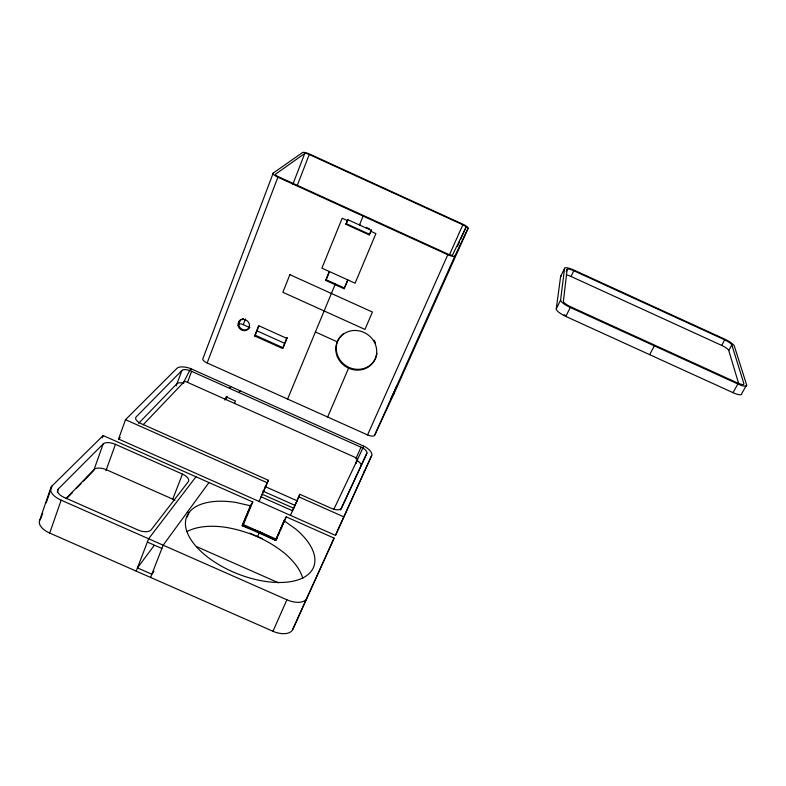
<?xml version="1.0" encoding="UTF-8"?>
<svg xmlns="http://www.w3.org/2000/svg" width="786" height="786" viewBox="0 0 786 786"><rect width="100%" height="100%" fill="white"/><g stroke="black" fill="none" stroke-linecap="round" stroke-linejoin="round"><path stroke-width="1.18" d="M567.119 269.49L563.385 301.264A7.909 1.994 25.9 0 0 570.351 306.658L737.573 382.998A7.988 1.936 27.8 0 0 743.9 383.686L731.835 344.907A7.261 1.621 27.3 0 0 724.741 339.847L573.829 270.748A7.212 1.66 25.7 0 0 567.119 269.49L566.185 271.416M556.252 308.908L560.605 299.997L564.584 268.331A10.012 2.299 25.7 0 1 573.888 270.07L724.505 339.041A10.08 2.25 27.3 0 1 734.33 346.046L746.641 384.934L741.768 393.54A11.053 2.761 27.9 0 1 732.994 392.666L565.851 316.444A10.945 2.839 25.9 0 1 556.252 308.908L560.605 276.544L564.584 268.331M39.516 520.745L50.736 488.008M40.813 518.622L42.749 512.993M46.227 502.853L52.023 485.964L103.163 435.552L252.797 502.018L243.1 525.372M57.26 492.223L58.439 488.804L103.182 443.952A9.854 4.559 17.9 0 1 115.444 444.336L182.45 474.096A9.707 4.598 19.6 0 1 188.267 481.72L151.226 529.774A10.601 5.433 18.4 0 1 138.1 530.039L63.941 497.302A10.788 5.374 16.3 0 1 58.439 488.804M252.797 502.018L250.429 505.791L242.196 525.628L275.601 540.395L286.192 516.854L334.099 538.135L292.726 629.517A17.076 9.442 22.9 0 1 272.968 631.266L49.705 533.065L61.151 500.171A17.99 8.97 16.3 0 1 52.023 485.964M102.367 437.782L103.163 435.552M103.182 443.952L93.74 470.48L83.532 481.061M105.963 470.667L115.444 444.336M118.558 439.01L125.514 419.695L177.007 368.28A13.588 5.443 20.1 0 1 189.996 368.31L364.989 446.713A13.254 5.482 23.8 0 1 371.699 455.467L335.475 535.384L118.558 439.01L120.258 437.262M176.172 385.828L181.9 370.471A8.155 3.262 20.1 0 1 189.701 370.481L362.847 448.04A7.948 3.291 23.8 0 1 366.865 453.296L340.702 510.016M187.559 382.153L191.676 371.238M273.204 173.097L203.043 358.269A6.642 2.584 20.5 0 0 207.14 362.975L367.583 434.933A6.494 2.594 23.9 0 0 374.637 435.238L393.874 394.022L468.142 228.245A6.288 1.464 24.5 0 0 463.082 224.324L309.763 154.144A6.416 1.464 22.8 0 0 302.62 152.484L273.204 173.097A7.054 1.759 22.3 0 0 277.89 177.194L447.804 254.743A6.897 1.769 24.4 0 0 454.868 256.02L468.142 228.245M207.14 362.975L277.89 177.194M136.214 571.108L148.623 538.774L195.969 476.768M240.545 319.627L238.787 324.176A3.822 1.366 21.3 0 1 243.247 324.667L249.919 327.683M292.883 184.199L304.752 153.466A4.038 0.924 22.8 0 1 309.262 154.508L462.836 224.806A3.959 0.924 24.5 0 1 466.019 227.272L460.508 239.602M174.895 500.26A9.629 4.736 19.2 0 0 172.753 499.139L182.45 474.096M243.247 324.667L245.458 318.959M297.295 185.349L309.262 154.508M150.588 577.435L163.164 545.179L208.978 482.545M224.845 400.113L226.113 396.871L235.476 401.057L234.621 403.218M227.144 396.193L225.837 399.475M254.615 335.927L255.254 335.219L283.127 347.776L282.547 348.503L254.615 335.927L258.653 325.679L286.664 338.314L287.244 337.597L283.589 346.646M255.254 335.219L258.83 326.121M187.196 517.011L188.837 512.836L187.314 512.158M282.547 348.503L286.664 338.314M345.84 224.256L346.331 223.725L369.675 234.366L369.233 234.916L345.84 224.256L347.726 219.648L371.139 230.327L371.582 229.787M346.331 223.725L347.834 220.051L347.343 220.571L342.195 218.223L321.906 268.144L355.105 283.206L375.905 233.589L370.756 231.251L371.198 230.701L370.049 233.452M325.65 280.386L326.17 279.757L344.523 288.089L344.042 288.727L325.65 280.386L329.295 271.494M326.17 279.757L329.344 271.995M287.588 399.062L335.347 283.923M363.112 216.091L359.438 224.993L359.9 224.462M276.308 539.373L284.051 520.715L295.575 528.929A68.284 34.358 21.6 0 1 286.89 582.141A68.284 34.358 21.6 0 1 190.86 539.52A68.284 34.358 21.6 0 1 235.957 502.46L250.429 505.791M284.719 519.507L275.581 540.434L259.616 531.808L242.196 525.628L251.166 504.612M344.042 288.727L347.736 279.865M344.985 286.978L347.746 280.347M369.233 234.916L371.139 230.327M259.085 501.448L268.399 480.295L141.284 423.703A9.068 3.989 18.9 0 1 136.145 416.944L181.9 370.471M293.355 509.102L292.461 510.733L261.04 496.772L268.399 480.295M257.621 536.543L259.616 531.808M327.644 417.022L348.591 368.182M276.22 540.061L277.173 537.85M278.126 535.639L279.541 532.318M280.494 530.108L281.919 526.797M282.872 524.586L286.192 516.854M290.456 515.39L299.83 494.296L331.446 508.375A8.803 4.028 23.5 0 0 341.252 508.296L366.865 453.296M299.83 494.296L293.807 508.287L262.524 494.374M272.968 631.266L286.9 599.777A17.263 9.118 23.1 0 0 306.707 598.431L334.099 538.135M355.861 458.729L361.029 447.106M367.583 434.933L447.804 254.743M143.052 424.853L184.179 381.76A1.965 0.796 20 0 1 186.537 381.927L356.176 457.835A1.916 0.806 23.8 0 1 357.571 459.338L355.685 463.573A1.906 0.806 23.7 0 0 355.685 463.229M357.296 460.635L356.019 462.728M449.376 255.008L462.836 224.806M457.501 246.323L459.505 241.842M374.637 435.238L454.868 256.02M292.726 629.517L306.707 598.431M335.475 535.384L371.699 455.467M357.237 460.026L363.751 446.153M393.54 393.393L391.143 398.512L396.812 386.073L394.444 391.133M333.716 509.554L357.571 459.338M466.019 227.272L452.549 254.959A4.343 1.11 24.4 0 1 448.099 254.153L278.509 176.752A4.441 1.11 22.3 0 1 275.552 174.168L304.752 153.466M566.382 274.874A7.202 1.69 25.7 0 1 571.029 276.466L573.829 270.748M565.851 316.444L570.272 307.483A10.975 2.771 25.9 0 1 560.605 299.997M183.619 382.34L189.701 370.481L191.253 368.87M649.678 354.673L654.325 345.86M738.771 383.951L728.75 350.487A7.251 1.651 27.4 0 0 721.686 345.408L724.741 339.847M728.75 350.487L731.835 344.907M732.994 392.666L737.867 383.99A11.083 2.692 27.8 0 0 746.641 384.934M153.977 571.226L151.836 574.222L137.452 567.895L154.154 545.494M238.905 392.401L240.31 390.652M229.512 388.196L230.956 386.466M66.496 498.697L72.459 492.527M76.714 488.116L80.978 483.704M66.004 498.56L94.094 469.497A9.766 4.706 17.5 0 1 106.316 469.704L172.753 499.139M138.591 423.359L176.988 383.647A8.115 3.331 19.9 0 1 183.767 383.283M61.151 500.171L286.9 599.777M147.365 542.055L161.887 548.461M242.943 524.419L276.269 539.186M249.85 533.105L262.052 538.508M196.579 546.624L278.431 582.77M125.514 419.695L266.935 482.643M298.503 496.703L343.806 516.864M265.069 486.534L297.432 500.937M262.74 491.024L295.251 505.486M256.6 330.69L284.424 343.217M315.294 331.928L337.233 341.831M570.272 307.483L737.867 383.99M366.266 227.37L369.459 228.814M571.029 276.466L721.686 345.408M49.705 533.065A17.793 9.275 15.7 0 1 40.027 519.634M187.039 531.552A67.665 35.399 21.4 0 1 225.769 527.327C247.285 530.943 267.928 539.727 284.896 553.511A67.665 35.399 21.4 0 1 302.846 578.545M364.272 470.883A13.175 5.63 23.7 0 1 364.085 472.386M356.313 460.232A7.919 3.35 23.7 0 1 361.285 465.597M560.605 276.544A9.982 2.358 25.7 0 1 561.41 275.925M565.006 315.147A7.889 2.044 25.9 0 1 564.093 314.675M393.609 392.715A5.954 2.181 24 0 1 393.874 394.022M376.966 353.297A20.8 19.404 31.6 0 1 347.088 366.404A20.8 19.404 31.6 0 1 343.227 333.883M374.077 340.191A20.8 19.404 31.6 0 1 375.551 343.05M249.113 327.998A5.983 5.453 40.1 0 1 240.487 328.116A5.983 5.453 40.1 0 1 240.703 319.637M241.97 318.959A5.983 5.453 40.1 0 1 243.414 318.654M289.877 274.658L282.872 292.294L364.969 329.422L372.417 312.052L289.877 274.658M337.361 356.775A20.839 19.434 31.6 0 0 372.525 363.27A20.839 19.434 31.6 0 0 358.858 330.818A20.839 19.434 31.6 0 0 337.361 356.775M238.05 325.443A5.993 5.463 40 0 0 247.443 329.688A5.993 5.463 40 0 0 245.753 319.873A5.993 5.463 40 0 0 238.05 325.443"/></g></svg>
